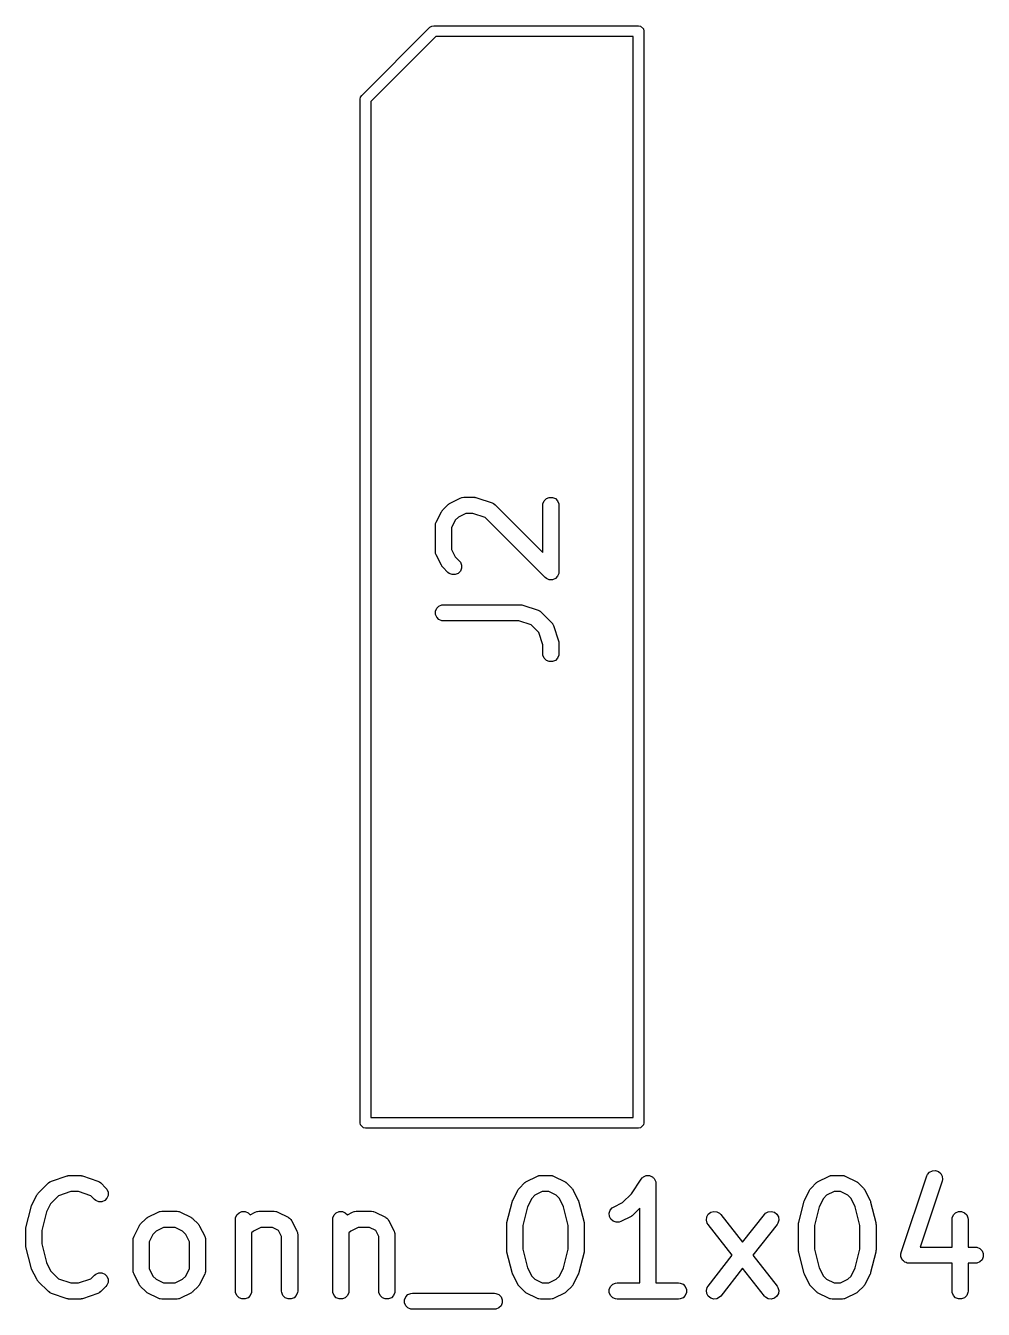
# Model space of a CAD drawing. Header units: millimetres. Extents: x 100.1 to 179.9, y -189 to -95.3.
# Drawn here: x 100.34 to 109.25, y -177.48 to -165.53 of the extents above; entities that cross this region are included whole.
import ezdxf

# ---------------------------------------------------------------- set-up
doc = ezdxf.new("R2010")
doc.units = ezdxf.units.MM
doc.layers.add('F.Fab', color=9, linetype='CONTINUOUS', true_color=0xafafaf)

msp = doc.modelspace()

# ---------------------------------------------------------------- linework, layer by layer
at = {"layer": 'F.Fab', "linetype": 'CONTINUOUS'}
for p, q in [((103.469645, -166.179645), (104.104645, -165.544644)), ((104.104645, -165.544644), (104.120866, -165.533806)), ((104.120866, -165.533806), (104.14, -165.53)), ((104.14, -165.53), (106.045, -165.53)), ((106.045, -165.53), (106.064134, -165.533806)), ((106.064134, -165.533806), (106.091194, -165.560866)), ((104.160711, -165.63), (103.555, -166.23571)), ((105.995, -165.63), (104.160711, -165.63)), ((105.995, -175.69), (105.995, -165.63)), ((106.091194, -165.560866), (106.095, -165.58)), ((106.095, -165.58), (106.095, -175.74)), ((103.455, -166.215), (103.458806, -166.195866)), ((103.455, -175.74), (103.455, -166.215)), ((103.458806, -166.195866), (103.469645, -166.179645)), ((103.555, -166.23571), (103.555, -175.69)), ((104.283389, -169.978592), (104.285216, -169.977834)), ((104.285216, -169.977834), (104.291516, -169.97387)), ((104.291516, -169.97387), (104.386754, -169.926251)), ((104.386754, -169.926251), (104.400485, -169.920996)), ((104.400485, -169.920996), (104.403174, -169.920804)), ((104.403174, -169.920804), (104.405663, -169.919774)), ((104.405663, -169.919774), (104.420295, -169.918333)), ((104.420295, -169.918333), (104.515533, -169.918333)), ((104.515533, -169.918333), (104.522938, -169.919062)), ((104.522938, -169.919062), (104.524913, -169.918922)), ((104.524913, -169.918922), (104.52751, -169.919512)), ((104.52751, -169.919512), (104.530165, -169.919774)), ((104.530165, -169.919774), (104.531996, -169.920532)), ((104.531996, -169.920532), (104.53925, -169.922182)), ((104.53925, -169.922182), (104.682107, -169.969801)), ((104.682107, -169.969801), (104.695532, -169.975795)), ((104.695532, -169.975795), (104.697567, -169.97756)), ((104.697567, -169.97756), (104.700058, -169.978592)), ((105.15626, -169.978701), (105.167459, -169.951665)), ((105.167459, -169.951665), (105.188151, -169.930973)), ((105.188151, -169.930973), (105.215187, -169.919774)), ((105.215187, -169.919774), (105.244451, -169.919774)), ((105.244451, -169.919774), (105.271487, -169.930973)), ((105.271487, -169.930973), (105.292179, -169.951665)), ((105.292179, -169.951665), (105.303378, -169.978701)), ((104.162737, -170.150268), (104.210356, -170.05503)), ((104.210356, -170.05503), (104.21432, -170.04873)), ((104.21432, -170.04873), (104.215078, -170.046903)), ((104.215078, -170.046903), (104.216766, -170.044846)), ((104.216766, -170.044846), (104.218188, -170.042587)), ((104.218188, -170.042587), (104.219686, -170.041287)), ((104.219686, -170.041287), (104.224405, -170.035538)), ((104.224405, -170.035538), (104.272024, -169.987919)), ((104.272024, -169.987919), (104.277773, -169.9832)), ((104.277773, -169.9832), (104.279073, -169.981702)), ((104.279073, -169.981702), (104.281332, -169.98028)), ((104.281332, -169.98028), (104.283389, -169.978592)), ((104.438, -170.068333), (104.369484, -170.102591)), ((104.503363, -170.068333), (104.438, -170.068333)), ((104.617876, -170.106504), (104.503363, -170.068333)), ((104.700058, -169.978592), (104.711423, -169.987919)), ((104.711423, -169.987919), (105.154819, -170.431314)), ((105.154819, -169.993333), (105.15626, -169.978701)), ((105.154819, -170.431314), (105.154819, -169.993333)), ((105.303378, -169.978701), (105.304819, -169.993333)), ((105.304819, -169.993333), (105.304819, -170.61238)), ((104.154819, -170.183809), (104.15626, -170.169177)), ((104.154819, -170.421904), (104.154819, -170.183809)), ((104.15626, -170.169177), (104.157291, -170.166687)), ((104.157291, -170.166687), (104.157482, -170.164)), ((104.157482, -170.164), (104.162737, -170.150268)), ((104.339077, -170.132998), (104.304819, -170.201514)), ((104.304819, -170.201514), (104.304819, -170.404199)), ((104.369484, -170.102591), (104.339077, -170.132998)), ((105.176786, -170.665413), (104.617876, -170.106504)), ((104.15626, -170.436536), (104.154819, -170.421904)), ((104.157291, -170.439025), (104.15626, -170.436536)), ((104.157482, -170.441713), (104.157291, -170.439025)), ((104.162737, -170.455445), (104.157482, -170.441713)), ((104.210356, -170.550683), (104.162737, -170.455445)), ((104.304819, -170.404199), (104.339077, -170.472715)), ((104.21432, -170.556982), (104.210356, -170.550683)), ((104.215078, -170.55881), (104.21432, -170.556982)), ((104.216766, -170.560866), (104.215078, -170.55881)), ((104.218188, -170.563126), (104.216766, -170.560866)), ((104.219686, -170.564425), (104.218188, -170.563126)), ((104.224405, -170.570175), (104.219686, -170.564425)), ((104.272024, -170.617794), (104.224405, -170.570175)), ((104.339077, -170.472715), (104.37809, -170.511728)), ((104.37809, -170.511728), (104.387417, -170.523093)), ((104.387417, -170.523093), (104.398616, -170.550129)), ((104.398616, -170.550129), (104.398616, -170.579392)), ((104.283389, -170.627121), (104.272024, -170.617794)), ((104.310425, -170.63832), (104.283389, -170.627121)), ((104.339688, -170.63832), (104.310425, -170.63832)), ((104.366724, -170.627121), (104.339688, -170.63832)), ((104.387417, -170.606428), (104.366724, -170.627121)), ((104.398616, -170.579392), (104.387417, -170.606428)), ((105.188151, -170.674741), (105.176786, -170.665413)), ((105.207268, -170.682659), (105.188151, -170.674741)), ((105.215187, -170.685939), (105.207268, -170.682659)), ((105.215188, -170.685939), (105.215187, -170.685939)), ((105.244451, -170.685939), (105.215188, -170.685939)), ((105.271487, -170.67474), (105.244451, -170.685939)), ((105.29218, -170.654048), (105.271487, -170.67474)), ((105.300098, -170.63493), (105.29218, -170.654048)), ((105.303378, -170.627012), (105.300098, -170.63493)), ((105.304819, -170.61238), (105.303378, -170.627012)), ((104.167459, -170.951665), (104.188151, -170.930973)), ((104.188151, -170.930973), (104.215187, -170.919774)), ((104.215187, -170.919774), (104.229819, -170.918333)), ((104.229819, -170.918333), (104.944104, -170.918333)), ((104.944104, -170.918333), (104.951509, -170.919062)), ((104.951509, -170.919062), (104.953484, -170.918922)), ((104.953484, -170.918922), (104.956081, -170.919512)), ((104.956081, -170.919512), (104.958736, -170.919774)), ((104.958736, -170.919774), (104.960567, -170.920532)), ((104.960567, -170.920532), (104.967821, -170.922182)), ((104.967821, -170.922182), (105.110678, -170.969801)), ((104.15626, -170.978701), (104.167459, -170.951665)), ((104.15626, -171.007965), (104.15626, -170.978701)), ((104.167459, -171.035001), (104.15626, -171.007965)), ((104.188151, -171.055693), (104.167459, -171.035001)), ((105.110678, -170.969801), (105.124103, -170.975795)), ((105.124103, -170.975795), (105.126137, -170.977559)), ((105.126137, -170.977559), (105.128628, -170.978591)), ((105.128628, -170.978591), (105.139994, -170.987919)), ((105.139994, -170.987919), (105.235233, -171.083157)), ((104.215187, -171.066892), (104.188151, -171.055693)), ((104.229819, -171.068333), (104.215187, -171.066892)), ((104.931934, -171.068333), (104.229819, -171.068333)), ((105.046447, -171.106504), (104.931934, -171.068333)), ((105.116648, -171.176704), (105.046447, -171.106504)), ((105.235233, -171.083157), (105.244561, -171.094522)), ((105.244561, -171.094522), (105.245592, -171.097012)), ((105.245592, -171.097012), (105.247357, -171.099047)), ((105.247357, -171.099047), (105.253351, -171.112473)), ((105.253351, -171.112473), (105.30097, -171.255329)), ((105.154819, -171.291217), (105.116648, -171.176704)), ((105.154819, -171.374285), (105.154819, -171.291217)), ((105.30097, -171.255329), (105.302619, -171.262584)), ((105.302619, -171.262584), (105.303378, -171.264415)), ((105.303378, -171.264415), (105.303639, -171.267068)), ((105.303639, -171.267068), (105.30423, -171.269666)), ((105.30423, -171.269666), (105.304089, -171.27164)), ((105.304089, -171.27164), (105.304819, -171.279047)), ((105.304819, -171.279047), (105.304819, -171.374285)), ((105.15626, -171.388917), (105.154819, -171.374285)), ((105.167459, -171.415953), (105.15626, -171.388917)), ((105.303378, -171.388917), (105.292179, -171.415953)), ((105.304819, -171.374285), (105.303378, -171.388917)), ((105.188151, -171.436645), (105.167459, -171.415953)), ((105.215187, -171.447844), (105.188151, -171.436645)), ((105.244451, -171.447844), (105.215187, -171.447844)), ((105.271487, -171.436645), (105.244451, -171.447844)), ((105.292179, -171.415953), (105.271487, -171.436645)), ((103.555, -175.69), (105.995, -175.69)), ((103.458806, -175.759134), (103.455, -175.74)), ((103.485866, -175.786194), (103.458806, -175.759134)), ((103.505, -175.79), (103.485866, -175.786194)), ((106.045, -175.79), (103.505, -175.79)), ((106.064134, -175.786194), (106.045, -175.79)), ((106.091194, -175.759134), (106.064134, -175.786194)), ((106.095, -175.74), (106.091194, -175.759134)), ((108.752827, -176.197951), (108.779, -176.184864)), ((108.779, -176.184864), (108.80819, -176.182789)), ((108.80819, -176.182789), (108.835952, -176.192043)), ((100.460062, -176.394643), (100.5553, -176.299405)), ((100.5553, -176.299405), (100.566665, -176.290077)), ((100.566665, -176.290077), (100.569155, -176.289045)), ((100.569155, -176.289045), (100.57119, -176.287281)), ((100.57119, -176.287281), (100.584616, -176.281287)), ((100.584616, -176.281287), (100.727472, -176.233668)), ((100.727472, -176.233668), (100.734727, -176.232018)), ((100.734727, -176.232018), (100.736558, -176.23126)), ((100.736558, -176.23126), (100.739211, -176.230998)), ((100.739211, -176.230998), (100.741809, -176.230408)), ((100.741809, -176.230408), (100.743783, -176.230548)), ((100.743783, -176.230548), (100.75119, -176.229819)), ((100.75119, -176.229819), (100.846428, -176.229819)), ((100.846428, -176.229819), (100.853833, -176.230548)), ((100.853833, -176.230548), (100.855808, -176.230408)), ((100.855808, -176.230408), (100.858405, -176.230998)), ((100.858405, -176.230998), (100.86106, -176.23126)), ((100.86106, -176.23126), (100.862891, -176.232018)), ((100.862891, -176.232018), (100.870145, -176.233668)), ((100.870145, -176.233668), (101.013002, -176.281287)), ((101.013002, -176.281287), (101.026427, -176.287281)), ((101.026427, -176.287281), (101.028462, -176.289046)), ((101.028462, -176.289046), (101.030953, -176.290078)), ((101.030953, -176.290078), (101.042318, -176.299405)), ((101.042318, -176.299405), (101.089937, -176.347024)), ((104.936253, -176.347024), (104.983872, -176.299405)), ((104.983872, -176.299405), (104.989621, -176.294686)), ((104.989621, -176.294686), (104.990921, -176.293188)), ((104.990921, -176.293188), (104.99318, -176.291766)), ((104.99318, -176.291766), (104.995237, -176.290078)), ((104.995237, -176.290078), (104.997064, -176.28932)), ((104.997064, -176.28932), (105.003364, -176.285356)), ((105.003364, -176.285356), (105.098602, -176.237737)), ((105.098602, -176.237737), (105.112333, -176.232482)), ((105.112333, -176.232482), (105.115022, -176.23229)), ((105.115022, -176.23229), (105.117511, -176.23126)), ((105.117511, -176.23126), (105.132143, -176.229819)), ((105.132143, -176.229819), (105.227381, -176.229819)), ((105.227381, -176.229819), (105.242013, -176.23126)), ((105.242013, -176.23126), (105.244502, -176.232291)), ((105.244502, -176.232291), (105.24719, -176.232482)), ((105.24719, -176.232482), (105.260922, -176.237737)), ((105.260922, -176.237737), (105.35616, -176.285356)), ((105.35616, -176.285356), (105.362459, -176.28932)), ((105.362459, -176.28932), (105.364287, -176.290078)), ((105.364287, -176.290078), (105.366343, -176.291766)), ((105.366343, -176.291766), (105.368603, -176.293188)), ((105.368603, -176.293188), (105.369902, -176.294686)), ((105.369902, -176.294686), (105.375652, -176.299405)), ((105.375652, -176.299405), (105.423271, -176.347024)), ((105.978619, -176.399896), (106.069739, -176.263216)), ((106.069739, -176.263216), (106.069773, -176.263173)), ((106.069773, -176.263173), (106.069783, -176.263151)), ((106.069783, -176.263151), (106.069834, -176.263099)), ((106.069834, -176.263099), (106.079055, -176.251841)), ((106.079055, -176.251841), (106.085224, -176.247709)), ((106.085224, -176.247709), (106.090475, -176.242459)), ((106.090475, -176.242459), (106.097264, -176.239646)), ((106.097264, -176.239646), (106.10337, -176.235558)), ((106.10337, -176.235558), (106.11065, -176.234101)), ((106.11065, -176.234101), (106.117511, -176.23126)), ((106.117511, -176.23126), (106.124859, -176.23126)), ((106.124859, -176.23126), (106.132064, -176.229819)), ((106.132064, -176.229819), (106.139348, -176.23126)), ((106.139348, -176.23126), (106.146775, -176.23126)), ((106.146775, -176.23126), (106.153563, -176.234072)), ((106.153563, -176.234072), (106.160772, -176.235498)), ((106.160772, -176.235498), (106.166951, -176.239617)), ((106.166951, -176.239617), (106.173811, -176.242459)), ((106.173811, -176.242459), (106.179004, -176.247652)), ((106.179004, -176.247652), (106.185121, -176.25173)), ((106.185121, -176.25173), (106.189254, -176.257902)), ((106.189254, -176.257902), (106.194503, -176.263151)), ((106.194503, -176.263151), (106.197314, -176.269938)), ((106.197314, -176.269938), (106.201404, -176.276045)), ((106.201404, -176.276045), (106.20286, -176.283326)), ((106.20286, -176.283326), (106.205702, -176.290187)), ((106.205702, -176.290187), (106.207127, -176.304663)), ((106.207127, -176.304663), (106.207143, -176.30474)), ((106.207143, -176.30474), (106.207137, -176.304766)), ((106.207137, -176.304766), (106.207143, -176.304819)), ((106.207143, -176.304819), (106.207143, -177.229819)), ((107.650539, -176.347024), (107.698158, -176.299405)), ((107.698158, -176.299405), (107.703907, -176.294686)), ((107.703907, -176.294686), (107.705207, -176.293188)), ((107.705207, -176.293188), (107.707466, -176.291766)), ((107.707466, -176.291766), (107.709523, -176.290078)), ((107.709523, -176.290078), (107.71135, -176.28932)), ((107.71135, -176.28932), (107.71765, -176.285356)), ((107.71765, -176.285356), (107.812888, -176.237737)), ((107.812888, -176.237737), (107.826619, -176.232482)), ((107.826619, -176.232482), (107.829308, -176.23229)), ((107.829308, -176.23229), (107.831797, -176.23126)), ((107.831797, -176.23126), (107.846429, -176.229819)), ((107.846429, -176.229819), (107.941667, -176.229819)), ((107.941667, -176.229819), (107.956299, -176.23126)), ((107.956299, -176.23126), (107.958788, -176.232291)), ((107.958788, -176.232291), (107.961476, -176.232482)), ((107.961476, -176.232482), (107.975208, -176.237737)), ((107.975208, -176.237737), (108.070446, -176.285356)), ((108.070446, -176.285356), (108.076745, -176.28932)), ((108.076745, -176.28932), (108.078573, -176.290078)), ((108.078573, -176.290078), (108.080629, -176.291766)), ((108.080629, -176.291766), (108.082889, -176.293188)), ((108.082889, -176.293188), (108.084188, -176.294686)), ((108.084188, -176.294686), (108.089938, -176.299405)), ((108.089938, -176.299405), (108.137557, -176.347024)), ((108.489564, -176.947768), (108.727659, -176.233483)), ((108.869961, -176.280918), (108.664772, -176.896485)), ((108.727659, -176.233483), (108.733653, -176.220058)), ((108.733653, -176.220058), (108.752827, -176.197951)), ((108.835952, -176.192043), (108.85806, -176.211217)), ((108.85806, -176.211217), (108.871146, -176.237391)), ((108.873221, -176.266581), (108.869961, -176.280918)), ((108.871146, -176.237391), (108.873221, -176.266581)), ((100.398394, -176.509373), (100.446013, -176.414135)), ((100.446013, -176.414135), (100.449977, -176.407835)), ((100.449977, -176.407835), (100.450735, -176.406008)), ((100.450735, -176.406008), (100.452423, -176.403951)), ((100.452423, -176.403951), (100.453845, -176.401692)), ((100.453845, -176.401692), (100.455343, -176.400392)), ((100.455343, -176.400392), (100.460062, -176.394643)), ((100.648847, -176.41799), (100.574734, -176.492103)), ((100.76336, -176.379819), (100.648847, -176.41799)), ((100.834258, -176.379819), (100.76336, -176.379819)), ((100.948771, -176.41799), (100.834258, -176.379819)), ((100.983871, -176.45309), (100.948771, -176.41799)), ((101.089937, -176.347024), (101.099264, -176.358389)), ((101.099264, -176.358389), (101.110463, -176.385425)), ((101.110463, -176.414688), (101.099264, -176.441724)), ((101.110463, -176.385425), (101.110463, -176.414688)), ((104.874585, -176.461754), (104.922204, -176.366516)), ((104.922204, -176.366516), (104.926168, -176.360216)), ((104.926168, -176.360216), (104.926926, -176.358389)), ((104.926926, -176.358389), (104.928614, -176.356332)), ((104.928614, -176.356332), (104.930036, -176.354073)), ((104.930036, -176.354073), (104.931534, -176.352773)), ((104.931534, -176.352773), (104.936253, -176.347024)), ((105.081332, -176.414077), (105.050925, -176.444484)), ((105.149848, -176.379819), (105.081332, -176.414077)), ((105.209676, -176.379819), (105.149848, -176.379819)), ((105.278192, -176.414077), (105.209676, -176.379819)), ((105.308599, -176.444484), (105.278192, -176.414077)), ((105.423271, -176.347024), (105.427989, -176.352773)), ((105.427989, -176.352773), (105.429488, -176.354073)), ((105.429488, -176.354073), (105.430909, -176.356332)), ((105.430909, -176.356332), (105.432598, -176.358389)), ((105.432598, -176.358389), (105.433355, -176.360216)), ((105.433355, -176.360216), (105.43732, -176.366516)), ((105.43732, -176.366516), (105.484939, -176.461754)), ((105.89724, -176.481275), (105.978619, -176.399896)), ((107.588871, -176.461754), (107.63649, -176.366516)), ((107.63649, -176.366516), (107.640454, -176.360216)), ((107.640454, -176.360216), (107.641212, -176.358389)), ((107.641212, -176.358389), (107.6429, -176.356332)), ((107.6429, -176.356332), (107.644322, -176.354073)), ((107.644322, -176.354073), (107.64582, -176.352773)), ((107.64582, -176.352773), (107.650539, -176.347024)), ((107.795618, -176.414077), (107.765211, -176.444484)), ((107.864134, -176.379819), (107.795618, -176.414077)), ((107.923962, -176.379819), (107.864134, -176.379819)), ((107.992478, -176.414077), (107.923962, -176.379819)), ((108.022885, -176.444484), (107.992478, -176.414077)), ((108.137557, -176.347024), (108.142275, -176.352773)), ((108.142275, -176.352773), (108.143774, -176.354073)), ((108.143774, -176.354073), (108.145195, -176.356332)), ((108.145195, -176.356332), (108.146884, -176.358389)), ((108.146884, -176.358389), (108.147641, -176.360216)), ((108.147641, -176.360216), (108.151606, -176.366516)), ((108.151606, -176.366516), (108.199225, -176.461754)), ((100.345096, -176.7152), (100.392715, -176.524724)), ((100.392715, -176.524724), (100.3931, -176.523644)), ((100.3931, -176.523644), (100.393139, -176.523105)), ((100.393139, -176.523105), (100.395476, -176.516997)), ((100.395476, -176.516997), (100.397662, -176.510878)), ((100.397662, -176.510878), (100.397984, -176.510442)), ((100.397984, -176.510442), (100.398394, -176.509373)), ((100.574734, -176.492103), (100.53624, -176.56909)), ((100.995236, -176.462417), (100.983871, -176.45309)), ((101.022272, -176.473616), (100.995236, -176.462417)), ((101.051535, -176.473616), (101.022272, -176.473616)), ((101.078571, -176.462417), (101.051535, -176.473616)), ((101.099264, -176.441724), (101.078571, -176.462417)), ((104.821287, -176.667581), (104.868906, -176.477105)), ((104.868906, -176.477105), (104.869291, -176.476025)), ((104.869291, -176.476025), (104.86933, -176.475486)), ((104.86933, -176.475486), (104.871657, -176.469404)), ((104.871657, -176.469404), (104.873853, -176.463259)), ((104.873853, -176.463259), (104.874175, -176.462823)), ((104.874175, -176.462823), (104.874585, -176.461754)), ((105.012431, -176.521471), (104.969048, -176.695005)), ((105.050925, -176.444484), (105.012431, -176.521471)), ((105.347092, -176.521471), (105.308599, -176.444484)), ((105.390476, -176.695005), (105.347092, -176.521471)), ((105.484939, -176.461754), (105.485348, -176.462823)), ((105.485348, -176.462823), (105.485671, -176.463259)), ((105.485671, -176.463259), (105.487863, -176.469395)), ((105.487863, -176.469395), (105.490194, -176.475485)), ((105.490194, -176.475485), (105.490232, -176.476025)), ((105.490232, -176.476025), (105.490618, -176.477105)), ((105.490618, -176.477105), (105.538237, -176.667581)), ((105.781272, -176.553391), (105.800445, -176.531283)), ((105.800445, -176.531283), (105.812888, -176.523451)), ((105.812888, -176.523451), (105.89724, -176.481275)), ((106.057143, -176.533504), (105.9947, -176.595947)), ((106.057143, -177.229819), (106.057143, -176.533504)), ((107.535573, -176.667581), (107.583192, -176.477105)), ((107.583192, -176.477105), (107.583577, -176.476025)), ((107.583577, -176.476025), (107.583616, -176.475486)), ((107.583616, -176.475486), (107.585943, -176.469404)), ((107.585943, -176.469404), (107.588139, -176.463259)), ((107.588139, -176.463259), (107.588461, -176.462823)), ((107.588461, -176.462823), (107.588871, -176.461754)), ((107.726717, -176.521471), (107.683334, -176.695005)), ((107.765211, -176.444484), (107.726717, -176.521471)), ((108.061378, -176.521471), (108.022885, -176.444484)), ((108.104762, -176.695005), (108.061378, -176.521471)), ((108.199225, -176.461754), (108.199634, -176.462823)), ((108.199634, -176.462823), (108.199957, -176.463259)), ((108.199957, -176.463259), (108.202149, -176.469395)), ((108.202149, -176.469395), (108.20448, -176.475485)), ((108.20448, -176.475485), (108.204518, -176.476025)), ((108.204518, -176.476025), (108.204904, -176.477105)), ((108.204904, -176.477105), (108.252523, -176.667581)), ((100.53624, -176.56909), (100.492857, -176.742624)), ((101.412443, -176.680357), (101.460062, -176.632738)), ((101.460062, -176.632738), (101.465811, -176.628019)), ((101.465811, -176.628019), (101.467111, -176.626521)), ((101.467111, -176.626521), (101.46937, -176.625099)), ((101.46937, -176.625099), (101.471427, -176.623411)), ((101.471427, -176.623411), (101.473254, -176.622653)), ((101.473254, -176.622653), (101.479554, -176.618689)), ((101.479554, -176.618689), (101.574792, -176.57107)), ((101.574792, -176.57107), (101.588523, -176.565815)), ((101.588523, -176.565815), (101.591212, -176.565623)), ((101.591212, -176.565623), (101.593701, -176.564593)), ((101.593701, -176.564593), (101.608333, -176.563152)), ((101.608333, -176.563152), (101.75119, -176.563152)), ((101.75119, -176.563152), (101.765822, -176.564593)), ((101.765822, -176.564593), (101.768311, -176.565624)), ((101.768311, -176.565624), (101.770999, -176.565815)), ((101.770999, -176.565815), (101.784731, -176.57107)), ((101.784731, -176.57107), (101.879969, -176.618689)), ((101.879969, -176.618689), (101.886268, -176.622653)), ((101.886268, -176.622653), (101.888096, -176.623411)), ((101.888096, -176.623411), (101.890152, -176.625099)), ((101.890152, -176.625099), (101.892412, -176.626521)), ((101.892412, -176.626521), (101.893711, -176.628019)), ((101.893711, -176.628019), (101.899461, -176.632738)), ((101.899461, -176.632738), (101.94708, -176.680357)), ((102.295238, -176.638152), (102.296679, -176.62352)), ((102.295238, -177.304819), (102.295238, -176.638152)), ((102.296679, -176.62352), (102.307878, -176.596484)), ((102.307878, -176.596484), (102.32857, -176.575792)), ((102.32857, -176.575792), (102.355606, -176.564593)), ((102.355606, -176.564593), (102.38487, -176.564593)), ((102.38487, -176.564593), (102.411906, -176.575792)), ((102.411906, -176.575792), (102.431307, -176.595193)), ((102.431307, -176.595193), (102.479554, -176.57107)), ((102.479554, -176.57107), (102.493285, -176.565815)), ((102.493285, -176.565815), (102.495974, -176.565623)), ((102.495974, -176.565623), (102.498463, -176.564593)), ((102.498463, -176.564593), (102.513095, -176.563152)), ((102.513095, -176.563152), (102.655952, -176.563152)), ((102.655952, -176.563152), (102.670584, -176.564593)), ((102.670584, -176.564593), (102.673073, -176.565624)), ((102.673073, -176.565624), (102.675761, -176.565815)), ((102.675761, -176.565815), (102.689493, -176.57107)), ((102.689493, -176.57107), (102.784731, -176.618689)), ((102.784731, -176.618689), (102.787178, -176.620229)), ((102.787178, -176.620229), (102.788332, -176.620614)), ((102.788332, -176.620614), (102.789768, -176.621859)), ((102.789768, -176.621859), (102.797174, -176.626521)), ((102.797174, -176.626521), (102.803335, -176.633625)), ((102.803335, -176.633625), (102.81044, -176.639787)), ((102.81044, -176.639787), (102.815101, -176.647192)), ((102.815101, -176.647192), (102.816347, -176.648629)), ((102.816347, -176.648629), (102.816731, -176.649782)), ((102.816731, -176.649782), (102.818272, -176.65223)), ((102.818272, -176.65223), (102.865891, -176.747468)), ((103.2, -176.638152), (103.201441, -176.62352)), ((103.2, -177.304819), (103.2, -176.638152)), ((103.201441, -176.62352), (103.21264, -176.596484)), ((103.21264, -176.596484), (103.233332, -176.575792)), ((103.233332, -176.575792), (103.260368, -176.564593)), ((103.260368, -176.564593), (103.289632, -176.564593)), ((103.289632, -176.564593), (103.316668, -176.575792)), ((103.316668, -176.575792), (103.336069, -176.595193)), ((103.336069, -176.595193), (103.384316, -176.57107)), ((103.384316, -176.57107), (103.398047, -176.565815)), ((103.398047, -176.565815), (103.400736, -176.565623)), ((103.400736, -176.565623), (103.403225, -176.564593)), ((103.403225, -176.564593), (103.417857, -176.563152)), ((103.417857, -176.563152), (103.560714, -176.563152)), ((103.560714, -176.563152), (103.575346, -176.564593)), ((103.575346, -176.564593), (103.577835, -176.565624)), ((103.577835, -176.565624), (103.580523, -176.565815)), ((103.580523, -176.565815), (103.594255, -176.57107)), ((103.594255, -176.57107), (103.689493, -176.618689)), ((103.689493, -176.618689), (103.69194, -176.620229)), ((103.69194, -176.620229), (103.693094, -176.620614)), ((103.693094, -176.620614), (103.69453, -176.621859)), ((103.69453, -176.621859), (103.701936, -176.626521)), ((103.701936, -176.626521), (103.708097, -176.633625)), ((103.708097, -176.633625), (103.715202, -176.639787)), ((103.715202, -176.639787), (103.719863, -176.647192)), ((103.719863, -176.647192), (103.721109, -176.648629)), ((103.721109, -176.648629), (103.721493, -176.649782)), ((103.721493, -176.649782), (103.723034, -176.65223)), ((103.723034, -176.65223), (103.770653, -176.747468)), ((105.772018, -176.581152), (105.781272, -176.553391)), ((105.774092, -176.610342), (105.772018, -176.581152)), ((105.787179, -176.636517), (105.774092, -176.610342)), ((105.809287, -176.65569), (105.787179, -176.636517)), ((105.837048, -176.664944), (105.809287, -176.65569)), ((105.866238, -176.66287), (105.837048, -176.664944)), ((105.87997, -176.657615), (105.866238, -176.66287)), ((105.975208, -176.609996), (105.87997, -176.657615)), ((105.981507, -176.606031), (105.975208, -176.609996)), ((105.983335, -176.605274), (105.981507, -176.606031)), ((105.985391, -176.603585), (105.983335, -176.605274)), ((105.987651, -176.602164), (105.985391, -176.603585)), ((105.98895, -176.600665), (105.987651, -176.602164)), ((105.9947, -176.595947), (105.98895, -176.600665)), ((106.676413, -176.643915), (106.679899, -176.614861)), ((106.68431, -176.672093), (106.676413, -176.643915)), ((106.679899, -176.614861), (106.694239, -176.589351)), ((106.694239, -176.589351), (106.71725, -176.571271)), ((106.71725, -176.571271), (106.745428, -176.563374)), ((106.745428, -176.563374), (106.774482, -176.56686)), ((106.774482, -176.56686), (106.799992, -176.5812)), ((106.799992, -176.5812), (106.810165, -176.591815)), ((106.810165, -176.591815), (107.013095, -176.85009)), ((107.013095, -176.85009), (107.216026, -176.591815)), ((107.216026, -176.591815), (107.226199, -176.5812)), ((107.226199, -176.5812), (107.251709, -176.56686)), ((107.251709, -176.56686), (107.280763, -176.563374)), ((107.280763, -176.563374), (107.308941, -176.571271)), ((107.308941, -176.571271), (107.331952, -176.589351)), ((107.331952, -176.589351), (107.346292, -176.614861)), ((107.349778, -176.643915), (107.341881, -176.672093)), ((107.346292, -176.614861), (107.349778, -176.643915)), ((108.961905, -176.638152), (108.963346, -176.62352)), ((108.961905, -176.896485), (108.961905, -176.638152)), ((108.963346, -176.62352), (108.974545, -176.596484)), ((108.974545, -176.596484), (108.995237, -176.575792)), ((108.995237, -176.575792), (109.022273, -176.564593)), ((109.022273, -176.564593), (109.051537, -176.564593)), ((109.051537, -176.564593), (109.078573, -176.575792)), ((109.078573, -176.575792), (109.099265, -176.596484)), ((109.099265, -176.596484), (109.110464, -176.62352)), ((109.110464, -176.62352), (109.111905, -176.638152)), ((109.111905, -176.638152), (109.111905, -176.896485)), ((100.342857, -176.73339), (100.343108, -176.730836)), ((100.342857, -176.876247), (100.342857, -176.73339)), ((100.342946, -176.729744), (100.343755, -176.72427)), ((100.343108, -176.730836), (100.342946, -176.729744)), ((100.343755, -176.72427), (100.344298, -176.718758)), ((100.344298, -176.718758), (100.34472, -176.717736)), ((100.34472, -176.717736), (100.345096, -176.7152)), ((100.492857, -176.742624), (100.492857, -176.867013)), ((101.350775, -176.795087), (101.398394, -176.699849)), ((101.398394, -176.699849), (101.402358, -176.693549)), ((101.402358, -176.693549), (101.403116, -176.691722)), ((101.403116, -176.691722), (101.404804, -176.689665)), ((101.404804, -176.689665), (101.406226, -176.687406)), ((101.406226, -176.687406), (101.407724, -176.686106)), ((101.407724, -176.686106), (101.412443, -176.680357)), ((101.527115, -176.777817), (101.492857, -176.846333)), ((101.557522, -176.74741), (101.527115, -176.777817)), ((101.626038, -176.713152), (101.557522, -176.74741)), ((101.733485, -176.713152), (101.626038, -176.713152)), ((101.802001, -176.74741), (101.733485, -176.713152)), ((101.832408, -176.777817), (101.802001, -176.74741)), ((101.866666, -176.846333), (101.832408, -176.777817)), ((101.94708, -176.680357), (101.951798, -176.686106)), ((101.951798, -176.686106), (101.953297, -176.687406)), ((101.953297, -176.687406), (101.954718, -176.689665)), ((101.954718, -176.689665), (101.956407, -176.691722)), ((101.956407, -176.691722), (101.957164, -176.693549)), ((101.957164, -176.693549), (101.961129, -176.699849)), ((101.961129, -176.699849), (102.008748, -176.795087)), ((102.462284, -176.74741), (102.445238, -176.764456)), ((102.445238, -176.764456), (102.445238, -177.304819)), ((102.5308, -176.713152), (102.462284, -176.74741)), ((102.638247, -176.713152), (102.5308, -176.713152)), ((102.695288, -176.741672), (102.638247, -176.713152)), ((102.723809, -176.798714), (102.695288, -176.741672)), ((102.865891, -176.747468), (102.871146, -176.761199)), ((102.871146, -176.761199), (102.871337, -176.763888)), ((102.871337, -176.763888), (102.872368, -176.766377)), ((102.872368, -176.766377), (102.873809, -176.781009)), ((102.873809, -176.781009), (102.873809, -177.304819)), ((103.367046, -176.74741), (103.35, -176.764456)), ((103.35, -176.764456), (103.35, -177.304819)), ((103.435562, -176.713152), (103.367046, -176.74741)), ((103.543009, -176.713152), (103.435562, -176.713152)), ((103.60005, -176.741672), (103.543009, -176.713152)), ((103.628571, -176.798714), (103.60005, -176.741672)), ((103.770653, -176.747468), (103.775908, -176.761199)), ((103.775908, -176.761199), (103.776099, -176.763888)), ((103.776099, -176.763888), (103.77713, -176.766377)), ((103.77713, -176.766377), (103.778571, -176.781009)), ((103.778571, -176.781009), (103.778571, -177.304819)), ((104.819048, -176.685771), (104.819299, -176.683217)), ((104.819048, -176.923866), (104.819048, -176.685771)), ((104.819137, -176.682125), (104.819946, -176.676651)), ((104.819299, -176.683217), (104.819137, -176.682125)), ((104.819946, -176.676651), (104.820489, -176.671139)), ((104.820489, -176.671139), (104.820911, -176.670117)), ((104.820911, -176.670117), (104.821287, -176.667581)), ((104.969048, -176.695005), (104.969048, -176.914632)), ((105.390476, -176.914632), (105.390476, -176.695005)), ((105.538237, -176.667581), (105.538612, -176.670117)), ((105.538612, -176.670117), (105.539035, -176.671139)), ((105.539035, -176.671139), (105.539577, -176.676651)), ((105.539577, -176.676651), (105.540387, -176.682125)), ((105.540387, -176.682125), (105.540224, -176.683217)), ((105.540224, -176.683217), (105.540476, -176.685771)), ((105.540476, -176.685771), (105.540476, -176.923866)), ((106.692217, -176.684489), (106.68431, -176.672093)), ((106.917713, -176.971485), (106.692217, -176.684489)), ((107.333974, -176.684489), (107.108477, -176.971485)), ((107.341881, -176.672093), (107.333974, -176.684489)), ((107.533334, -176.685771), (107.533585, -176.683217)), ((107.533334, -176.923866), (107.533334, -176.685771)), ((107.533423, -176.682125), (107.534232, -176.676651)), ((107.533585, -176.683217), (107.533423, -176.682125)), ((107.534232, -176.676651), (107.534775, -176.671139)), ((107.534775, -176.671139), (107.535197, -176.670117)), ((107.535197, -176.670117), (107.535573, -176.667581)), ((107.683334, -176.695005), (107.683334, -176.914632)), ((108.104762, -176.914632), (108.104762, -176.695005)), ((108.252523, -176.667581), (108.252898, -176.670117)), ((108.252898, -176.670117), (108.253321, -176.671139)), ((108.253321, -176.671139), (108.253863, -176.676651)), ((108.253863, -176.676651), (108.254673, -176.682125)), ((108.254673, -176.682125), (108.25451, -176.683217)), ((108.25451, -176.683217), (108.254762, -176.685771)), ((108.254762, -176.685771), (108.254762, -176.923866)), ((100.343108, -176.8788), (100.342857, -176.876247)), ((100.342946, -176.879893), (100.343108, -176.8788)), ((100.343755, -176.885366), (100.342946, -176.879893)), ((100.344298, -176.890879), (100.343755, -176.885366)), ((100.34472, -176.8919), (100.344298, -176.890879)), ((100.345096, -176.894437), (100.34472, -176.8919)), ((100.392715, -177.084913), (100.345096, -176.894437)), ((100.492857, -176.867013), (100.53624, -177.040547)), ((101.342857, -176.828628), (101.344298, -176.813996)), ((101.342857, -177.114342), (101.342857, -176.828628)), ((101.344298, -176.813996), (101.345329, -176.811506)), ((101.345329, -176.811506), (101.34552, -176.808819)), ((101.34552, -176.808819), (101.350775, -176.795087)), ((101.492857, -176.846333), (101.492857, -177.096637)), ((101.866666, -177.096637), (101.866666, -176.846333)), ((102.008748, -176.795087), (102.014003, -176.808818)), ((102.014003, -176.808818), (102.014194, -176.811507)), ((102.014194, -176.811507), (102.015225, -176.813996)), ((102.015225, -176.813996), (102.016666, -176.828628)), ((102.016666, -176.828628), (102.016666, -177.114342)), ((102.723809, -177.304819), (102.723809, -176.798714)), ((103.628571, -177.304819), (103.628571, -176.798714)), ((108.664772, -176.896485), (108.961905, -176.896485)), ((109.111905, -176.896485), (109.179762, -176.896485)), ((109.179762, -176.896485), (109.194394, -176.897926)), ((109.194394, -176.897926), (109.22143, -176.909125)), ((104.819299, -176.926419), (104.819048, -176.923866)), ((104.819137, -176.927512), (104.819299, -176.926419)), ((104.819946, -176.932985), (104.819137, -176.927512)), ((104.820489, -176.938498), (104.819946, -176.932985)), ((104.820911, -176.939519), (104.820489, -176.938498)), ((104.821287, -176.942056), (104.820911, -176.939519)), ((104.868906, -177.132532), (104.821287, -176.942056)), ((104.969048, -176.914632), (105.012431, -177.088166)), ((105.347092, -177.088166), (105.390476, -176.914632)), ((105.538237, -176.942056), (105.490618, -177.132532)), ((105.538612, -176.939519), (105.538237, -176.942056)), ((105.539035, -176.938498), (105.538612, -176.939519)), ((105.539577, -176.932985), (105.539035, -176.938498)), ((105.540387, -176.927512), (105.539577, -176.932985)), ((105.540476, -176.923866), (105.540224, -176.926419)), ((105.540224, -176.926419), (105.540387, -176.927512)), ((106.692217, -177.258482), (106.917713, -176.971485)), ((107.108477, -176.971485), (107.333974, -177.258482)), ((107.533585, -176.926419), (107.533334, -176.923866)), ((107.533423, -176.927512), (107.533585, -176.926419)), ((107.534232, -176.932985), (107.533423, -176.927512)), ((107.534775, -176.938498), (107.534232, -176.932985)), ((107.535197, -176.939519), (107.534775, -176.938498)), ((107.535573, -176.942056), (107.535197, -176.939519)), ((107.583192, -177.132532), (107.535573, -176.942056)), ((107.683334, -176.914632), (107.726717, -177.088166)), ((108.061378, -177.088166), (108.104762, -176.914632)), ((108.252523, -176.942056), (108.204904, -177.132532)), ((108.252898, -176.939519), (108.252523, -176.942056)), ((108.253321, -176.938498), (108.252898, -176.939519)), ((108.253863, -176.932985), (108.253321, -176.938498)), ((108.254673, -176.927512), (108.253863, -176.932985)), ((108.254762, -176.923866), (108.25451, -176.926419)), ((108.25451, -176.926419), (108.254673, -176.927512)), ((108.486304, -176.962105), (108.487156, -176.958358)), ((108.487156, -176.97409), (108.486304, -176.962105)), ((108.487156, -176.956853), (108.487914, -176.955021)), ((108.487156, -176.958358), (108.487156, -176.956853)), ((108.487156, -176.986117), (108.487156, -176.97409)), ((108.488188, -176.988608), (108.487156, -176.986117)), ((108.487914, -176.955021), (108.489564, -176.947768)), ((108.488379, -176.991295), (108.488188, -176.988608)), ((108.493753, -177.002044), (108.488379, -176.991295)), ((108.498355, -177.013153), (108.493753, -177.002044)), ((108.50026, -177.015058), (108.498355, -177.013153)), ((108.501465, -177.017468), (108.50026, -177.015058)), ((108.510547, -177.025345), (108.501465, -177.017468)), ((108.519047, -177.033845), (108.510547, -177.025345)), ((109.22143, -176.909125), (109.242122, -176.929817)), ((109.242122, -177.013153), (109.22143, -177.033845)), ((109.242122, -176.929817), (109.253321, -176.956853)), ((109.253321, -176.986117), (109.242122, -177.013153)), ((109.253321, -176.956853), (109.253321, -176.986117)), ((100.3931, -177.085992), (100.392715, -177.084913)), ((100.393139, -177.086532), (100.3931, -177.085992)), ((100.395466, -177.092613), (100.393139, -177.086532)), ((100.397662, -177.098759), (100.395466, -177.092613)), ((100.397984, -177.099194), (100.397662, -177.098759)), ((100.398394, -177.100264), (100.397984, -177.099194)), ((100.446013, -177.195502), (100.398394, -177.100264)), ((100.53624, -177.040547), (100.574734, -177.117534)), ((100.574734, -177.117534), (100.648847, -177.191648)), ((100.995236, -177.14722), (101.022272, -177.136021)), ((101.022272, -177.136021), (101.051535, -177.136021)), ((101.051535, -177.136021), (101.078571, -177.147219)), ((101.344298, -177.128974), (101.342857, -177.114342)), ((101.345329, -177.131463), (101.344298, -177.128974)), ((101.34552, -177.134151), (101.345329, -177.131463)), ((101.350775, -177.147883), (101.34552, -177.134151)), ((101.492857, -177.096637), (101.527115, -177.165153)), ((101.832407, -177.165153), (101.866666, -177.096637)), ((102.014003, -177.134152), (102.008748, -177.147883)), ((102.014194, -177.131462), (102.014003, -177.134152)), ((102.015225, -177.128974), (102.014194, -177.131462)), ((102.016666, -177.114342), (102.015225, -177.128974)), ((104.869291, -177.133611), (104.868906, -177.132532)), ((104.86933, -177.134151), (104.869291, -177.133611)), ((104.871657, -177.140232), (104.86933, -177.134151)), ((104.873853, -177.146378), (104.871657, -177.140232)), ((105.012431, -177.088166), (105.050925, -177.165153)), ((105.308598, -177.165153), (105.347092, -177.088166)), ((105.487863, -177.140241), (105.485671, -177.146378)), ((105.490194, -177.134152), (105.487863, -177.140241)), ((105.490232, -177.133611), (105.490194, -177.134152)), ((105.490618, -177.132532), (105.490232, -177.133611)), ((107.013095, -177.09288), (106.810165, -177.351156)), ((107.216026, -177.351156), (107.013095, -177.09288)), ((107.583577, -177.133611), (107.583192, -177.132532)), ((107.583616, -177.134151), (107.583577, -177.133611)), ((107.585943, -177.140232), (107.583616, -177.134151)), ((107.588139, -177.146378), (107.585943, -177.140232)), ((107.726717, -177.088166), (107.765211, -177.165153)), ((108.022884, -177.165153), (108.061378, -177.088166)), ((108.202149, -177.140241), (108.199957, -177.146378)), ((108.20448, -177.134152), (108.202149, -177.140241)), ((108.204518, -177.133611), (108.20448, -177.134152)), ((108.204904, -177.132532), (108.204518, -177.133611)), ((108.521535, -177.034875), (108.519047, -177.033845)), ((108.523572, -177.036642), (108.521535, -177.034875)), ((108.534975, -177.040443), (108.523572, -177.036642)), ((108.546083, -177.045044), (108.534975, -177.040443)), ((108.549909, -177.04542), (108.546083, -177.045044)), ((108.551335, -177.045896), (108.549909, -177.04542)), ((108.553309, -177.045755), (108.551335, -177.045896)), ((108.560715, -177.046485), (108.553309, -177.045755)), ((108.961905, -177.046485), (108.560715, -177.046485)), ((108.961905, -177.304819), (108.961905, -177.046485)), ((109.179762, -177.046485), (109.111905, -177.046485)), ((109.111905, -177.046485), (109.111905, -177.304819)), ((109.194394, -177.045044), (109.179762, -177.046485)), ((109.22143, -177.033845), (109.194394, -177.045044)), ((100.449976, -177.201798), (100.446013, -177.195502)), ((100.450734, -177.203628), (100.449976, -177.201798)), ((100.452423, -177.205686), (100.450734, -177.203628)), ((100.453845, -177.207945), (100.452423, -177.205686)), ((100.455343, -177.209244), (100.453845, -177.207945)), ((100.460062, -177.214994), (100.455343, -177.209244)), ((100.5553, -177.310233), (100.460062, -177.214994)), ((100.648847, -177.191648), (100.76336, -177.229819)), ((100.76336, -177.229819), (100.834258, -177.229819)), ((100.834258, -177.229819), (100.948771, -177.191647)), ((100.948771, -177.191647), (100.98387, -177.156548)), ((100.98387, -177.156548), (100.995236, -177.14722)), ((101.089937, -177.262613), (101.042319, -177.310232)), ((101.078571, -177.147219), (101.099264, -177.167912)), ((101.099265, -177.251247), (101.089937, -177.262613)), ((101.099264, -177.167912), (101.110463, -177.194948)), ((101.110463, -177.224211), (101.099265, -177.251247)), ((101.110463, -177.194948), (101.110463, -177.224211)), ((101.398394, -177.243121), (101.350775, -177.147883)), ((101.402357, -177.249417), (101.398394, -177.243121)), ((101.403115, -177.251247), (101.402357, -177.249417)), ((101.404804, -177.253305), (101.403115, -177.251247)), ((101.406226, -177.255564), (101.404804, -177.253305)), ((101.407724, -177.256863), (101.406226, -177.255564)), ((101.412442, -177.262612), (101.407724, -177.256863)), ((101.460061, -177.310232), (101.412442, -177.262612)), ((101.527115, -177.165153), (101.557522, -177.195561)), ((101.557522, -177.195561), (101.626038, -177.229819)), ((101.626038, -177.229819), (101.733485, -177.229819)), ((101.733485, -177.229819), (101.802, -177.195561)), ((101.802, -177.195561), (101.832407, -177.165153)), ((101.94708, -177.262613), (101.899462, -177.310232)), ((101.951798, -177.256863), (101.94708, -177.262613)), ((101.953297, -177.255564), (101.951798, -177.256863)), ((101.954718, -177.253305), (101.953297, -177.255564)), ((101.956408, -177.251247), (101.954718, -177.253305)), ((101.957165, -177.249417), (101.956408, -177.251247)), ((101.961129, -177.243121), (101.957165, -177.249417)), ((102.008748, -177.147883), (101.961129, -177.243121)), ((104.874175, -177.146813), (104.873853, -177.146378)), ((104.874585, -177.147883), (104.874175, -177.146813)), ((104.922204, -177.243121), (104.874585, -177.147883)), ((104.926167, -177.249417), (104.922204, -177.243121)), ((104.926925, -177.251247), (104.926167, -177.249417)), ((104.928614, -177.253305), (104.926925, -177.251247)), ((104.930036, -177.255564), (104.928614, -177.253305)), ((104.931534, -177.256863), (104.930036, -177.255564)), ((104.936252, -177.262612), (104.931534, -177.256863)), ((104.983871, -177.310232), (104.936252, -177.262612)), ((105.050925, -177.165153), (105.081332, -177.195561)), ((105.081332, -177.195561), (105.149848, -177.229819)), ((105.149848, -177.229819), (105.209676, -177.229819)), ((105.209676, -177.229819), (105.278191, -177.195561)), ((105.278191, -177.195561), (105.308598, -177.165153)), ((105.423271, -177.262613), (105.375653, -177.310232)), ((105.427989, -177.256863), (105.423271, -177.262613)), ((105.429488, -177.255564), (105.427989, -177.256863)), ((105.430909, -177.253305), (105.429488, -177.255564)), ((105.432599, -177.251247), (105.430909, -177.253305)), ((105.433356, -177.249417), (105.432599, -177.251247)), ((105.43732, -177.243121), (105.433356, -177.249417)), ((105.484939, -177.147883), (105.43732, -177.243121)), ((105.485348, -177.146813), (105.484939, -177.147883)), ((105.485671, -177.146378), (105.485348, -177.146813)), ((105.77287, -177.290187), (105.784069, -177.263151)), ((105.784069, -177.263151), (105.804761, -177.242459)), ((105.804761, -177.242459), (105.831797, -177.23126)), ((105.831797, -177.23126), (105.846429, -177.229819)), ((105.846429, -177.229819), (106.057143, -177.229819)), ((106.207143, -177.229819), (106.417857, -177.229819)), ((106.417857, -177.229819), (106.432489, -177.23126)), ((106.432489, -177.23126), (106.459525, -177.242459)), ((106.459525, -177.242459), (106.480217, -177.263151)), ((106.480217, -177.263151), (106.491416, -177.290187)), ((106.68431, -177.270878), (106.692217, -177.258482)), ((107.333974, -177.258482), (107.341881, -177.270878)), ((107.588461, -177.146813), (107.588139, -177.146378)), ((107.588871, -177.147883), (107.588461, -177.146813)), ((107.63649, -177.243121), (107.588871, -177.147883)), ((107.640453, -177.249417), (107.63649, -177.243121)), ((107.641211, -177.251247), (107.640453, -177.249417)), ((107.6429, -177.253305), (107.641211, -177.251247)), ((107.644322, -177.255564), (107.6429, -177.253305)), ((107.64582, -177.256863), (107.644322, -177.255564)), ((107.650538, -177.262612), (107.64582, -177.256863)), ((107.698157, -177.310232), (107.650538, -177.262612)), ((107.765211, -177.165153), (107.795618, -177.195561)), ((107.795618, -177.195561), (107.864134, -177.229819)), ((107.864134, -177.229819), (107.923962, -177.229819)), ((107.923962, -177.229819), (107.992477, -177.195561)), ((107.992477, -177.195561), (108.022884, -177.165153)), ((108.137557, -177.262613), (108.089939, -177.310232)), ((108.142275, -177.256863), (108.137557, -177.262613)), ((108.143774, -177.255564), (108.142275, -177.256863)), ((108.145195, -177.253305), (108.143774, -177.255564)), ((108.146885, -177.251247), (108.145195, -177.253305)), ((108.147642, -177.249417), (108.146885, -177.251247)), ((108.151606, -177.243121), (108.147642, -177.249417)), ((108.199225, -177.147883), (108.151606, -177.243121)), ((108.199634, -177.146813), (108.199225, -177.147883)), ((108.199957, -177.146378), (108.199634, -177.146813)), ((100.566665, -177.319561), (100.5553, -177.310233)), ((100.569155, -177.320592), (100.566665, -177.319561)), ((100.57119, -177.322357), (100.569155, -177.320592)), ((100.584616, -177.328351), (100.57119, -177.322357)), ((100.727472, -177.37597), (100.584616, -177.328351)), ((100.734727, -177.377619), (100.727472, -177.37597)), ((100.736558, -177.378378), (100.734727, -177.377619)), ((100.739211, -177.378639), (100.736558, -177.378378)), ((100.741809, -177.37923), (100.739211, -177.378639)), ((100.743783, -177.379089), (100.741809, -177.37923)), ((100.75119, -177.379819), (100.743783, -177.379089)), ((100.846428, -177.379819), (100.75119, -177.379819)), ((100.853833, -177.379089), (100.846428, -177.379819)), ((100.855808, -177.37923), (100.853833, -177.379089)), ((100.858405, -177.378639), (100.855808, -177.37923)), ((100.86106, -177.378378), (100.858405, -177.378639)), ((100.862891, -177.377619), (100.86106, -177.378378)), ((100.870145, -177.37597), (100.862891, -177.377619)), ((101.013002, -177.328351), (100.870145, -177.37597)), ((101.026427, -177.322357), (101.013002, -177.328351)), ((101.028462, -177.320591), (101.026427, -177.322357)), ((101.030953, -177.31956), (101.028462, -177.320591)), ((101.042319, -177.310232), (101.030953, -177.31956)), ((101.46581, -177.31495), (101.460061, -177.310232)), ((101.467111, -177.31645), (101.46581, -177.31495)), ((101.46937, -177.317872), (101.467111, -177.31645)), ((101.471427, -177.31956), (101.46937, -177.317872)), ((101.473254, -177.320317), (101.471427, -177.31956)), ((101.479554, -177.324282), (101.473254, -177.320317)), ((101.574792, -177.371901), (101.479554, -177.324282)), ((101.588523, -177.377156), (101.574792, -177.371901)), ((101.591212, -177.377347), (101.588523, -177.377156)), ((101.593701, -177.378378), (101.591212, -177.377347)), ((101.608333, -177.379819), (101.593701, -177.378378)), ((101.75119, -177.379819), (101.608333, -177.379819)), ((101.765822, -177.378378), (101.75119, -177.379819)), ((101.768311, -177.377346), (101.765822, -177.378378)), ((101.770999, -177.377156), (101.768311, -177.377346)), ((101.784731, -177.371901), (101.770999, -177.377156)), ((101.879969, -177.324282), (101.784731, -177.371901)), ((101.886268, -177.320317), (101.879969, -177.324282)), ((101.888096, -177.31956), (101.886268, -177.320317)), ((101.890152, -177.317872), (101.888096, -177.31956)), ((101.892412, -177.31645), (101.890152, -177.317872)), ((101.893712, -177.31495), (101.892412, -177.31645)), ((101.899462, -177.310232), (101.893712, -177.31495)), ((102.296679, -177.319451), (102.295238, -177.304819)), ((102.307878, -177.346487), (102.296679, -177.319451)), ((102.32857, -177.367179), (102.307878, -177.346487)), ((102.355606, -177.378378), (102.32857, -177.367179)), ((102.38487, -177.378378), (102.355606, -177.378378)), ((102.411906, -177.367179), (102.38487, -177.378378)), ((102.432598, -177.346487), (102.411906, -177.367179)), ((102.443797, -177.319451), (102.432598, -177.346487)), ((102.445238, -177.304819), (102.443797, -177.319451)), ((102.72525, -177.319451), (102.723809, -177.304819)), ((102.736449, -177.346487), (102.72525, -177.319451)), ((102.757141, -177.367179), (102.736449, -177.346487)), ((102.784177, -177.378378), (102.757141, -177.367179)), ((102.813441, -177.378378), (102.784177, -177.378378)), ((102.840477, -177.367179), (102.813441, -177.378378)), ((102.861169, -177.346487), (102.840477, -177.367179)), ((102.872368, -177.319451), (102.861169, -177.346487)), ((102.873809, -177.304819), (102.872368, -177.319451)), ((103.201441, -177.319451), (103.2, -177.304819)), ((103.21264, -177.346487), (103.201441, -177.319451)), ((103.233332, -177.367179), (103.21264, -177.346487)), ((103.260368, -177.378378), (103.233332, -177.367179)), ((103.289632, -177.378378), (103.260368, -177.378378)), ((103.316668, -177.367179), (103.289632, -177.378378)), ((103.33736, -177.346487), (103.316668, -177.367179)), ((103.348559, -177.319451), (103.33736, -177.346487)), ((103.35, -177.304819), (103.348559, -177.319451)), ((103.630012, -177.319451), (103.628571, -177.304819)), ((103.641211, -177.346487), (103.630012, -177.319451)), ((103.661903, -177.367179), (103.641211, -177.346487)), ((103.688939, -177.378378), (103.661903, -177.367179)), ((103.718203, -177.378378), (103.688939, -177.378378)), ((103.745239, -177.367179), (103.718203, -177.378378)), ((103.765931, -177.346487), (103.745239, -177.367179)), ((103.77713, -177.319451), (103.765931, -177.346487)), ((103.778571, -177.304819), (103.77713, -177.319451)), ((103.868108, -177.385425), (103.879307, -177.358389)), ((103.879307, -177.358389), (103.899999, -177.337697)), ((103.899999, -177.337697), (103.927035, -177.326498)), ((103.927035, -177.326498), (103.941667, -177.325057)), ((103.941667, -177.325057), (104.703571, -177.325057)), ((104.703571, -177.325057), (104.718203, -177.326498)), ((104.718203, -177.326498), (104.745239, -177.337697)), ((104.745239, -177.337697), (104.765931, -177.358389)), ((104.765931, -177.358389), (104.77713, -177.385425)), ((104.98962, -177.31495), (104.983871, -177.310232)), ((104.990921, -177.31645), (104.98962, -177.31495)), ((104.99318, -177.317872), (104.990921, -177.31645)), ((104.995237, -177.31956), (104.99318, -177.317872)), ((104.997064, -177.320317), (104.995237, -177.31956)), ((105.003364, -177.324282), (104.997064, -177.320317)), ((105.098602, -177.371901), (105.003364, -177.324282)), ((105.112333, -177.377156), (105.098602, -177.371901)), ((105.115022, -177.377347), (105.112333, -177.377156)), ((105.117511, -177.378378), (105.115022, -177.377347)), ((105.132143, -177.379819), (105.117511, -177.378378)), ((105.227381, -177.379819), (105.132143, -177.379819)), ((105.242013, -177.378378), (105.227381, -177.379819)), ((105.244502, -177.377346), (105.242013, -177.378378)), ((105.24719, -177.377156), (105.244502, -177.377346)), ((105.260922, -177.371901), (105.24719, -177.377156)), ((105.35616, -177.324282), (105.260922, -177.371901)), ((105.362459, -177.320317), (105.35616, -177.324282)), ((105.364287, -177.31956), (105.362459, -177.320317)), ((105.366343, -177.317872), (105.364287, -177.31956)), ((105.368603, -177.31645), (105.366343, -177.317872)), ((105.369903, -177.31495), (105.368603, -177.31645)), ((105.375653, -177.310232), (105.369903, -177.31495)), ((105.77287, -177.319451), (105.77287, -177.290187)), ((105.784069, -177.346487), (105.77287, -177.319451)), ((105.804761, -177.367179), (105.784069, -177.346487)), ((105.831797, -177.378378), (105.804761, -177.367179)), ((105.846429, -177.379819), (105.831797, -177.378378)), ((106.417857, -177.379819), (105.846429, -177.379819)), ((106.432489, -177.378378), (106.417857, -177.379819)), ((106.459525, -177.367179), (106.432489, -177.378378)), ((106.480217, -177.346487), (106.459525, -177.367179)), ((106.491416, -177.319451), (106.480217, -177.346487)), ((106.491416, -177.290187), (106.491416, -177.319451)), ((106.676413, -177.299056), (106.68431, -177.270878)), ((106.679899, -177.32811), (106.676413, -177.299056)), ((106.694239, -177.35362), (106.679899, -177.32811)), ((106.71725, -177.3717), (106.694239, -177.35362)), ((106.745428, -177.379597), (106.71725, -177.3717)), ((106.774482, -177.376111), (106.745428, -177.379597)), ((106.799992, -177.361771), (106.774482, -177.376111)), ((106.810165, -177.351156), (106.799992, -177.361771)), ((107.226199, -177.361771), (107.216026, -177.351156)), ((107.251709, -177.376111), (107.226199, -177.361771)), ((107.280763, -177.379597), (107.251709, -177.376111)), ((107.308941, -177.3717), (107.280763, -177.379597)), ((107.331952, -177.35362), (107.308941, -177.3717)), ((107.346292, -177.32811), (107.331952, -177.35362)), ((107.341881, -177.270878), (107.349778, -177.299056)), ((107.349778, -177.299056), (107.346292, -177.32811)), ((107.703906, -177.31495), (107.698157, -177.310232)), ((107.705207, -177.31645), (107.703906, -177.31495)), ((107.707466, -177.317872), (107.705207, -177.31645)), ((107.709523, -177.31956), (107.707466, -177.317872)), ((107.71135, -177.320317), (107.709523, -177.31956)), ((107.71765, -177.324282), (107.71135, -177.320317)), ((107.812888, -177.371901), (107.71765, -177.324282)), ((107.826619, -177.377156), (107.812888, -177.371901)), ((107.829308, -177.377347), (107.826619, -177.377156)), ((107.831797, -177.378378), (107.829308, -177.377347)), ((107.846429, -177.379819), (107.831797, -177.378378)), ((107.941667, -177.379819), (107.846429, -177.379819)), ((107.956299, -177.378378), (107.941667, -177.379819)), ((107.958788, -177.377346), (107.956299, -177.378378)), ((107.961476, -177.377156), (107.958788, -177.377346)), ((107.975208, -177.371901), (107.961476, -177.377156)), ((108.070446, -177.324282), (107.975208, -177.371901)), ((108.076745, -177.320317), (108.070446, -177.324282)), ((108.078573, -177.31956), (108.076745, -177.320317)), ((108.080629, -177.317872), (108.078573, -177.31956)), ((108.082889, -177.31645), (108.080629, -177.317872)), ((108.084189, -177.31495), (108.082889, -177.31645)), ((108.089939, -177.310232), (108.084189, -177.31495)), ((108.963346, -177.319451), (108.961905, -177.304819)), ((108.974545, -177.346487), (108.963346, -177.319451)), ((108.995237, -177.367179), (108.974545, -177.346487)), ((109.022273, -177.378378), (108.995237, -177.367179)), ((109.051537, -177.378378), (109.022273, -177.378378)), ((109.078573, -177.367179), (109.051537, -177.378378)), ((109.099265, -177.346487), (109.078573, -177.367179)), ((109.110464, -177.319451), (109.099265, -177.346487)), ((109.111905, -177.304819), (109.110464, -177.319451)), ((103.868108, -177.414689), (103.868108, -177.385425)), ((103.879307, -177.441725), (103.868108, -177.414689)), ((103.899999, -177.462417), (103.879307, -177.441725)), ((103.927035, -177.473616), (103.899999, -177.462417)), ((103.941667, -177.475057), (103.927035, -177.473616)), ((104.703571, -177.475057), (103.941667, -177.475057)), ((104.718203, -177.473616), (104.703571, -177.475057)), ((104.745239, -177.462417), (104.718203, -177.473616)), ((104.765931, -177.441725), (104.745239, -177.462417)), ((104.77713, -177.414689), (104.765931, -177.441725)), ((104.77713, -177.385425), (104.77713, -177.414689))]:
    msp.add_line(p, q, dxfattribs=at)

doc.saveas('drawing.dxf')
